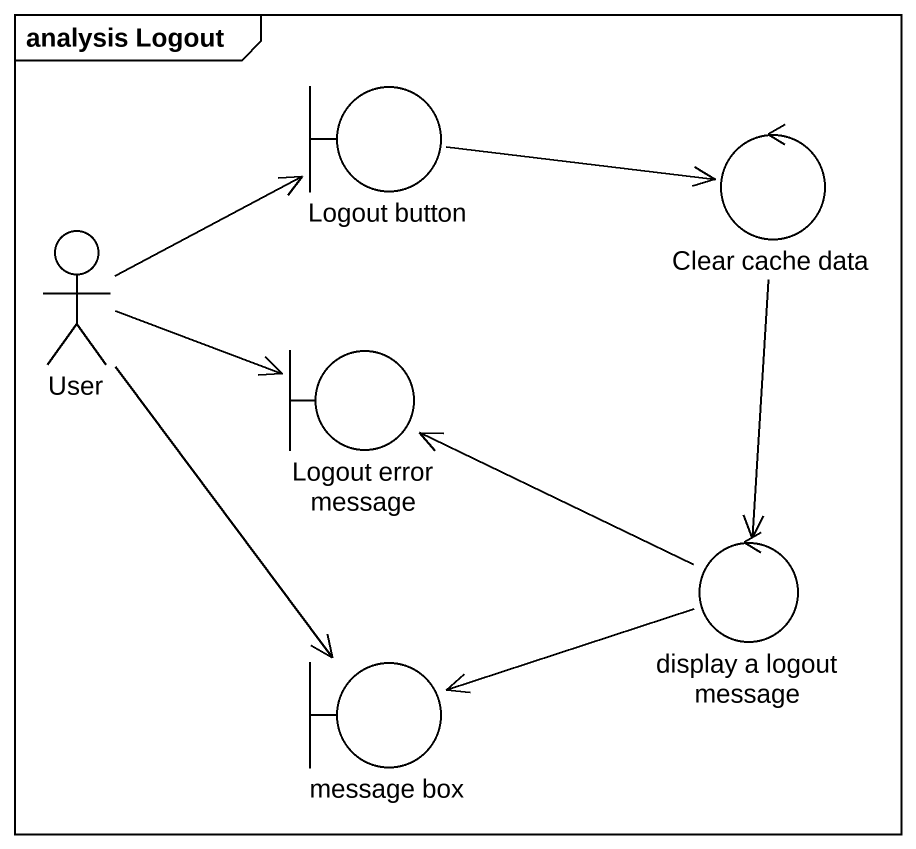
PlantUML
@startuml
mainframe analysis Logout
boundary "Logout button" as Logout_button
control "Clear cache data" as Clear_cache_data
actor User
boundary "Logout error message" as Logout_error_message
control "display a logout message" as display_a_logout_message
boundary "message box" as message_box
Logout_button -right-> Clear_cache_data
Clear_cache_data --> display_a_logout_message
User -right-> Logout_button
User -right-> Logout_error_message
User --> message_box
display_a_logout_message -left-> Logout_error_message
display_a_logout_message -left-> message_box
@enduml
